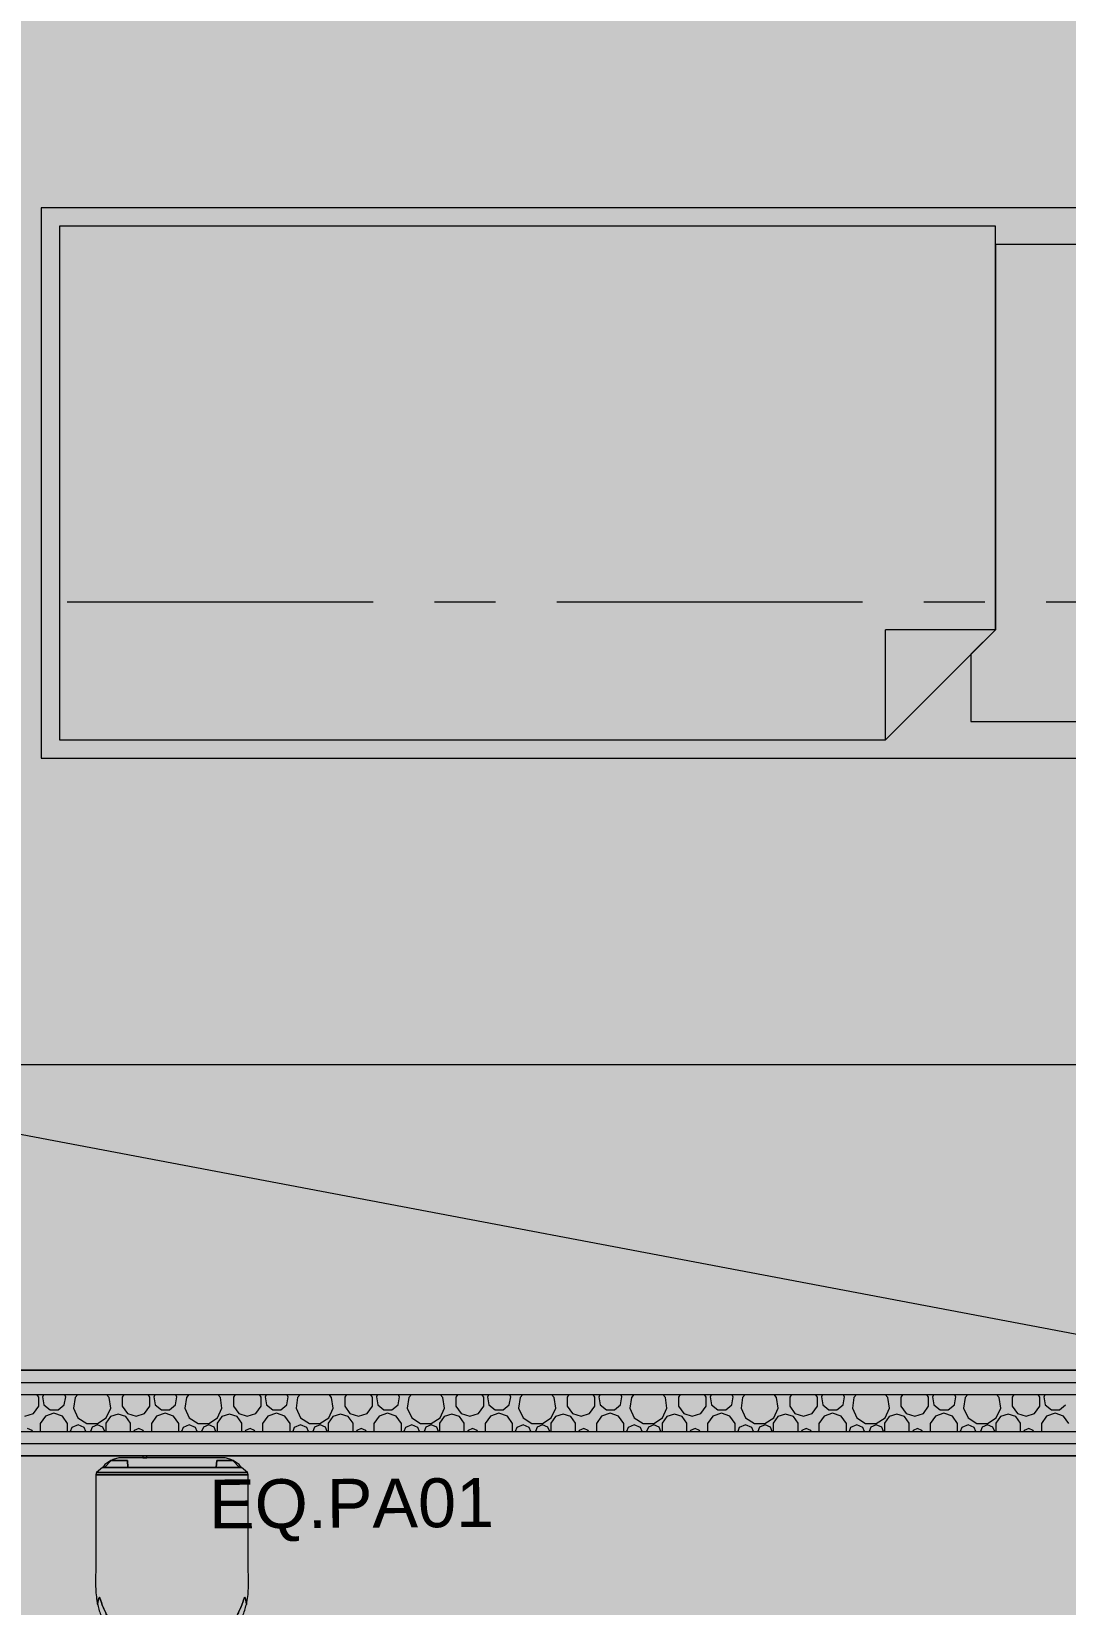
# Model space of a CAD drawing. Header units: metres. Extents: x -77 to 21.6, y -70.6 to -27.7.
# Drawn here: x -53.19 to -51.499, y -37.483 to -34.911 of the extents above; entities that cross this region are included whole.
import ezdxf

# ---------------------------------------------------------------- set-up
doc = ezdxf.new("R2010")
doc.units = ezdxf.units.M
doc.header["$MEASUREMENT"] = 0
doc.linetypes.add('Dot & Dashed', pattern=[0.6, 0.5, -0.05, 0, -0.05])
for name, color, linetype, lineweight in [('0_Caneta_No__99', 7, 'Continuous', 20), ('MOBILIÁRIO_Caneta_No__96', 252, 'Continuous', 0), ('NOTAS BANCADAS_Caneta_No__99', 7, 'Continuous', 20), ('PAREDE CONSTRUIR_Caneta_No__241', 7, 'Continuous', 13), ('PAREDE CONSTRUIR_Caneta_No__96', 252, 'Continuous', 0)]:
    doc.layers.add(name, color=color, linetype=linetype, lineweight=lineweight)
for name, color, linetype, lineweight, true_color in [('EQUIPAMENTOS.ARQ_Caneta_No__13', 7, 'Continuous', 0, 0xaaaaaa), ('LAJES.EST_Caneta_No__18', 7, 'Continuous', 0, 0xdfdfdf), ('LAJES.EST_Caneta_No__254', 7, 'Continuous', 0, 0xd1c9ad), ('ZONA_Caneta_No__56', 7, 'Continuous', 0, 0xffe495)]:
    doc.layers.add(name, color=color, linetype=linetype, lineweight=lineweight, true_color=true_color)
for name, color, linetype in [('MOBILIÁRIO', 7, 'Continuous'), ('NOTAS BANCADAS', 7, 'Continuous'), ('PAREDE CONSTRUIR', 7, 'Continuous')]:
    doc.layers.add(name, color=color, linetype=linetype)
doc.styles.add('GENERATED_STYLE_1', font='arial.ttf')

# ---------------------------------------------------------------- blocks, each defined once
blk = doc.blocks.new('*X109')
at = {"layer": 'PAREDE CONSTRUIR_Caneta_No__96', "color": 252, "linetype": 'Continuous', "lineweight": 0}
for p, q in [((-53.1867, -37.1709), (-53.178, -37.159)), ((-53.178, -37.1442), (-53.1809, -37.1402)), ((-53.178, -37.159), (-53.178, -37.1442)), ((-53.1694, -37.1402), (-53.1716, -37.1439)), ((-53.1716, -37.1439), (-53.1693, -37.1568)), ((-53.1693, -37.1568), (-53.1592, -37.1652)), ((-53.1461, -37.1652), (-53.1361, -37.1568)), ((-53.1361, -37.1568), (-53.1338, -37.1439)), ((-53.1338, -37.1439), (-53.1359, -37.1402)), ((-53.1185, -37.1451), (-53.1209, -37.1622)), ((-53.1209, -37.1622), (-53.1138, -37.1779)), ((-53.1142, -37.1402), (-53.1185, -37.1451)), ((-53.0675, -37.1779), (-53.0603, -37.1622)), ((-53.0628, -37.1451), (-53.067, -37.1402)), ((-53.0603, -37.1622), (-53.0628, -37.1451)), ((-53.0386, -37.1402), (-53.0415, -37.1442)), ((-53.0415, -37.1442), (-53.0415, -37.159)), ((-53.0415, -37.159), (-53.0329, -37.1709)), ((-53.0048, -37.1709), (-52.9962, -37.159)), ((-52.9962, -37.1442), (-52.9991, -37.1402)), ((-52.9962, -37.159), (-52.9962, -37.1442)), ((-52.9876, -37.1402), (-52.9897, -37.1439)), ((-52.9897, -37.1439), (-52.9874, -37.1568)), ((-52.9874, -37.1568), (-52.9774, -37.1652)), ((-52.9643, -37.1652), (-52.9542, -37.1568)), ((-52.9542, -37.1568), (-52.9519, -37.1439)), ((-52.9519, -37.1439), (-52.9541, -37.1402)), ((-52.9366, -37.1451), (-52.9391, -37.1622)), ((-52.9391, -37.1622), (-52.9319, -37.1779)), ((-52.9323, -37.1402), (-52.9366, -37.1451)), ((-52.8856, -37.1779), (-52.8785, -37.1622)), ((-52.8809, -37.1451), (-52.8852, -37.1402)), ((-52.8785, -37.1622), (-52.8809, -37.1451)), ((-52.8567, -37.1402), (-52.8597, -37.1442)), ((-52.8597, -37.1442), (-52.8597, -37.159)), ((-52.8597, -37.159), (-52.851, -37.1709)), ((-52.823, -37.1709), (-52.8143, -37.159)), ((-52.8143, -37.1442), (-52.8172, -37.1402)), ((-52.8143, -37.159), (-52.8143, -37.1442)), ((-52.8057, -37.1402), (-52.8079, -37.1439)), ((-52.8079, -37.1439), (-52.8056, -37.1568)), ((-52.8056, -37.1568), (-52.7955, -37.1652)), ((-52.7824, -37.1652), (-52.7724, -37.1568)), ((-52.7724, -37.1568), (-52.7701, -37.1439)), ((-52.7701, -37.1439), (-52.7722, -37.1402)), ((-52.7548, -37.1451), (-52.7572, -37.1622)), ((-52.7572, -37.1622), (-52.75, -37.1779)), ((-52.7505, -37.1402), (-52.7548, -37.1451)), ((-52.7038, -37.1779), (-52.6966, -37.1622)), ((-52.6991, -37.1451), (-52.7033, -37.1402)), ((-52.6966, -37.1622), (-52.6991, -37.1451)), ((-52.6749, -37.1402), (-52.6778, -37.1442)), ((-52.6778, -37.1442), (-52.6778, -37.159)), ((-52.6778, -37.159), (-52.6692, -37.1709)), ((-52.6411, -37.1709), (-52.6324, -37.159)), ((-52.6324, -37.1442), (-52.6354, -37.1402)), ((-52.6324, -37.159), (-52.6324, -37.1442)), ((-52.6239, -37.1402), (-52.626, -37.1439)), ((-52.626, -37.1439), (-52.6237, -37.1568)), ((-52.6237, -37.1568), (-52.6137, -37.1652)), ((-52.6006, -37.1652), (-52.5905, -37.1568)), ((-52.5905, -37.1568), (-52.5882, -37.1439)), ((-52.5882, -37.1439), (-52.5903, -37.1402)), ((-52.5729, -37.1451), (-52.5754, -37.1622)), ((-52.5754, -37.1622), (-52.5682, -37.1779)), ((-52.5686, -37.1402), (-52.5729, -37.1451)), ((-52.5219, -37.1779), (-52.5148, -37.1622)), ((-52.5172, -37.1451), (-52.5215, -37.1402)), ((-52.5148, -37.1622), (-52.5172, -37.1451)), ((-52.493, -37.1402), (-52.496, -37.1442)), ((-52.496, -37.1442), (-52.496, -37.159)), ((-52.496, -37.159), (-52.4873, -37.1709)), ((-52.4593, -37.1709), (-52.4506, -37.159)), ((-52.4506, -37.1442), (-52.4535, -37.1402)), ((-52.4506, -37.159), (-52.4506, -37.1442)), ((-52.442, -37.1402), (-52.4441, -37.1439)), ((-52.4441, -37.1439), (-52.4419, -37.1568)), ((-52.4419, -37.1568), (-52.4318, -37.1652)), ((-52.4187, -37.1652), (-52.4087, -37.1568)), ((-52.4087, -37.1568), (-52.4064, -37.1439)), ((-52.4064, -37.1439), (-52.4085, -37.1402)), ((-52.391, -37.1451), (-52.3935, -37.1622)), ((-52.3935, -37.1622), (-52.3863, -37.1779)), ((-52.3868, -37.1402), (-52.391, -37.1451)), ((-52.3401, -37.1779), (-52.3329, -37.1622)), ((-52.3354, -37.1451), (-52.3396, -37.1402)), ((-52.3329, -37.1622), (-52.3354, -37.1451)), ((-52.3112, -37.1402), (-52.3141, -37.1442)), ((-52.3141, -37.1442), (-52.3141, -37.159)), ((-52.3141, -37.159), (-52.3054, -37.1709)), ((-52.2774, -37.1709), (-52.2687, -37.159)), ((-52.2687, -37.1442), (-52.2717, -37.1402)), ((-52.2687, -37.159), (-52.2687, -37.1442)), ((-52.2602, -37.1402), (-52.2623, -37.1439)), ((-52.2623, -37.1439), (-52.26, -37.1568)), ((-52.26, -37.1568), (-52.25, -37.1652)), ((-52.2369, -37.1652), (-52.2268, -37.1568)), ((-52.2268, -37.1568), (-52.2245, -37.1439)), ((-52.2245, -37.1439), (-52.2266, -37.1402)), ((-52.2092, -37.1451), (-52.2117, -37.1622)), ((-52.2117, -37.1622), (-52.2045, -37.1779)), ((-52.2049, -37.1402), (-52.2092, -37.1451)), ((-52.1582, -37.1779), (-52.1511, -37.1622)), ((-52.1535, -37.1451), (-52.1578, -37.1402)), ((-52.1511, -37.1622), (-52.1535, -37.1451)), ((-52.1293, -37.1402), (-52.1323, -37.1442)), ((-52.1323, -37.1442), (-52.1323, -37.159)), ((-52.1323, -37.159), (-52.1236, -37.1709)), ((-52.0956, -37.1709), (-52.0869, -37.159)), ((-52.0869, -37.1442), (-52.0898, -37.1402)), ((-52.0869, -37.159), (-52.0869, -37.1442)), ((-52.0783, -37.1402), (-52.0804, -37.1439)), ((-52.0804, -37.1439), (-52.0782, -37.1568)), ((-52.0782, -37.1568), (-52.0681, -37.1652)), ((-52.055, -37.1652), (-52.0449, -37.1568)), ((-52.0449, -37.1568), (-52.0427, -37.1439)), ((-52.0427, -37.1439), (-52.0448, -37.1402)), ((-52.0273, -37.1451), (-52.0298, -37.1622)), ((-52.0298, -37.1622), (-52.0226, -37.1779)), ((-52.0231, -37.1402), (-52.0273, -37.1451)), ((-51.9764, -37.1779), (-51.9692, -37.1622)), ((-51.9717, -37.1451), (-51.9759, -37.1402)), ((-51.9692, -37.1622), (-51.9717, -37.1451)), ((-51.9475, -37.1402), (-51.9504, -37.1442)), ((-51.9504, -37.1442), (-51.9504, -37.159)), ((-51.9504, -37.159), (-51.9417, -37.1709)), ((-51.9137, -37.1709), (-51.905, -37.159)), ((-51.905, -37.1442), (-51.908, -37.1402)), ((-51.905, -37.159), (-51.905, -37.1442)), ((-51.8965, -37.1402), (-51.8986, -37.1439)), ((-51.8986, -37.1439), (-51.8963, -37.1568)), ((-51.8963, -37.1568), (-51.8863, -37.1652)), ((-51.8731, -37.1652), (-51.8631, -37.1568)), ((-51.8631, -37.1568), (-51.8608, -37.1439)), ((-51.8608, -37.1439), (-51.8629, -37.1402)), ((-51.8455, -37.1451), (-51.8479, -37.1622)), ((-51.8479, -37.1622), (-51.8408, -37.1779)), ((-51.8412, -37.1402), (-51.8455, -37.1451)), ((-51.7945, -37.1779), (-51.7874, -37.1622)), ((-51.7898, -37.1451), (-51.7941, -37.1402)), ((-51.7874, -37.1622), (-51.7898, -37.1451)), ((-51.7656, -37.1402), (-51.7686, -37.1442)), ((-51.7686, -37.1442), (-51.7686, -37.159)), ((-51.7686, -37.159), (-51.7599, -37.1709)), ((-51.7318, -37.1709), (-51.7232, -37.159)), ((-51.7232, -37.1442), (-51.7261, -37.1402)), ((-51.7232, -37.159), (-51.7232, -37.1442)), ((-51.7146, -37.1402), (-51.7167, -37.1439)), ((-51.7167, -37.1439), (-51.7145, -37.1568)), ((-51.7145, -37.1568), (-51.7044, -37.1652)), ((-51.6913, -37.1652), (-51.6812, -37.1568)), ((-51.6812, -37.1568), (-51.679, -37.1439)), ((-51.679, -37.1439), (-51.6811, -37.1402)), ((-51.6636, -37.1451), (-51.6661, -37.1622)), ((-51.6661, -37.1622), (-51.6589, -37.1779)), ((-51.6594, -37.1402), (-51.6636, -37.1451)), ((-51.6127, -37.1779), (-51.6055, -37.1622)), ((-51.608, -37.1451), (-51.6122, -37.1402)), ((-51.6055, -37.1622), (-51.608, -37.1451)), ((-51.5838, -37.1402), (-51.5867, -37.1442)), ((-51.5867, -37.1442), (-51.5867, -37.159)), ((-51.5867, -37.159), (-51.578, -37.1709)), ((-51.55, -37.1709), (-51.5413, -37.159)), ((-51.5413, -37.1442), (-51.5443, -37.1402)), ((-51.5413, -37.159), (-51.5413, -37.1442)), ((-51.5328, -37.1402), (-51.5349, -37.1439)), ((-51.5349, -37.1439), (-51.5326, -37.1568)), ((-51.5326, -37.1568), (-51.5226, -37.1652)), ((-51.5094, -37.1652), (-51.4994, -37.1568)), ((-53.2007, -37.1755), (-53.1867, -37.1709)), ((-53.1671, -37.1752), (-53.1757, -37.1871)), ((-53.1757, -37.1871), (-53.1757, -37.2002)), ((-53.1532, -37.1707), (-53.1671, -37.1752)), ((-53.1592, -37.1652), (-53.1461, -37.1652)), ((-53.1393, -37.1752), (-53.1532, -37.1707)), ((-53.1307, -37.1871), (-53.1393, -37.1752)), ((-53.1307, -37.2002), (-53.1307, -37.1871)), ((-53.1138, -37.1779), (-53.0992, -37.1872)), ((-53.0992, -37.1872), (-53.082, -37.1872)), ((-53.082, -37.1872), (-53.0675, -37.1779)), ((-53.0606, -37.1761), (-53.0683, -37.1867)), ((-53.0683, -37.1867), (-53.0683, -37.1999)), ((-53.0481, -37.172), (-53.0606, -37.1761)), ((-53.0356, -37.1761), (-53.0481, -37.172)), ((-53.0278, -37.1867), (-53.0356, -37.1761)), ((-53.0329, -37.1709), (-53.0188, -37.1755)), ((-53.0278, -37.1999), (-53.0278, -37.1867)), ((-53.0188, -37.1755), (-53.0048, -37.1709)), ((-52.9852, -37.1752), (-52.9938, -37.1871)), ((-52.9938, -37.1871), (-52.9938, -37.2002)), ((-52.9713, -37.1707), (-52.9852, -37.1752)), ((-52.9774, -37.1652), (-52.9643, -37.1652)), ((-52.9574, -37.1752), (-52.9713, -37.1707)), ((-52.9488, -37.1871), (-52.9574, -37.1752)), ((-52.9488, -37.2002), (-52.9488, -37.1871)), ((-52.9319, -37.1779), (-52.9174, -37.1872)), ((-52.9174, -37.1872), (-52.9001, -37.1872)), ((-52.9001, -37.1872), (-52.8856, -37.1779)), ((-52.8787, -37.1761), (-52.8865, -37.1867)), ((-52.8865, -37.1867), (-52.8865, -37.1999)), ((-52.8662, -37.172), (-52.8787, -37.1761)), ((-52.8537, -37.1761), (-52.8662, -37.172)), ((-52.846, -37.1867), (-52.8537, -37.1761)), ((-52.851, -37.1709), (-52.837, -37.1755)), ((-52.846, -37.1999), (-52.846, -37.1867)), ((-52.837, -37.1755), (-52.823, -37.1709)), ((-52.8034, -37.1752), (-52.812, -37.1871)), ((-52.812, -37.1871), (-52.812, -37.2002)), ((-52.7895, -37.1707), (-52.8034, -37.1752)), ((-52.7955, -37.1652), (-52.7824, -37.1652)), ((-52.7756, -37.1752), (-52.7895, -37.1707)), ((-52.767, -37.1871), (-52.7756, -37.1752)), ((-52.767, -37.2002), (-52.767, -37.1871)), ((-52.75, -37.1779), (-52.7355, -37.1872)), ((-52.7355, -37.1872), (-52.7183, -37.1872)), ((-52.7183, -37.1872), (-52.7038, -37.1779)), ((-52.6969, -37.1761), (-52.7046, -37.1867)), ((-52.7046, -37.1867), (-52.7046, -37.1999)), ((-52.6844, -37.172), (-52.6969, -37.1761)), ((-52.6719, -37.1761), (-52.6844, -37.172)), ((-52.6641, -37.1867), (-52.6719, -37.1761)), ((-52.6692, -37.1709), (-52.6551, -37.1755)), ((-52.6641, -37.1999), (-52.6641, -37.1867)), ((-52.6551, -37.1755), (-52.6411, -37.1709)), ((-52.6215, -37.1752), (-52.6301, -37.1871)), ((-52.6301, -37.1871), (-52.6301, -37.2002)), ((-52.6076, -37.1707), (-52.6215, -37.1752)), ((-52.6137, -37.1652), (-52.6006, -37.1652)), ((-52.5937, -37.1752), (-52.6076, -37.1707)), ((-52.5851, -37.1871), (-52.5937, -37.1752)), ((-52.5851, -37.2002), (-52.5851, -37.1871)), ((-52.5682, -37.1779), (-52.5537, -37.1872)), ((-52.5537, -37.1872), (-52.5364, -37.1872)), ((-52.5364, -37.1872), (-52.5219, -37.1779)), ((-52.515, -37.1761), (-52.5227, -37.1867)), ((-52.5227, -37.1867), (-52.5227, -37.1999)), ((-52.5025, -37.172), (-52.515, -37.1761)), ((-52.49, -37.1761), (-52.5025, -37.172)), ((-52.4823, -37.1867), (-52.49, -37.1761)), ((-52.4873, -37.1709), (-52.4733, -37.1755)), ((-52.4823, -37.1999), (-52.4823, -37.1867)), ((-52.4733, -37.1755), (-52.4593, -37.1709)), ((-52.4397, -37.1752), (-52.4483, -37.1871)), ((-52.4483, -37.1871), (-52.4483, -37.2002)), ((-52.4258, -37.1707), (-52.4397, -37.1752)), ((-52.4318, -37.1652), (-52.4187, -37.1652)), ((-52.4119, -37.1752), (-52.4258, -37.1707)), ((-52.4033, -37.1871), (-52.4119, -37.1752)), ((-52.4033, -37.2002), (-52.4033, -37.1871)), ((-52.3863, -37.1779), (-52.3718, -37.1872)), ((-52.3718, -37.1872), (-52.3546, -37.1872)), ((-52.3546, -37.1872), (-52.3401, -37.1779)), ((-52.3332, -37.1761), (-52.3409, -37.1867)), ((-52.3409, -37.1867), (-52.3409, -37.1999)), ((-52.3207, -37.172), (-52.3332, -37.1761)), ((-52.3082, -37.1761), (-52.3207, -37.172)), ((-52.3004, -37.1867), (-52.3082, -37.1761)), ((-52.3054, -37.1709), (-52.2914, -37.1755)), ((-52.3004, -37.1999), (-52.3004, -37.1867)), ((-52.2914, -37.1755), (-52.2774, -37.1709)), ((-52.2578, -37.1752), (-52.2664, -37.1871)), ((-52.2664, -37.1871), (-52.2664, -37.2002)), ((-52.2439, -37.1707), (-52.2578, -37.1752)), ((-52.25, -37.1652), (-52.2369, -37.1652)), ((-52.23, -37.1752), (-52.2439, -37.1707)), ((-52.2214, -37.1871), (-52.23, -37.1752)), ((-52.2214, -37.2002), (-52.2214, -37.1871)), ((-52.2045, -37.1779), (-52.19, -37.1872)), ((-52.19, -37.1872), (-52.1727, -37.1872)), ((-52.1727, -37.1872), (-52.1582, -37.1779)), ((-52.1513, -37.1761), (-52.159, -37.1867)), ((-52.159, -37.1867), (-52.159, -37.1999)), ((-52.1388, -37.172), (-52.1513, -37.1761)), ((-52.1263, -37.1761), (-52.1388, -37.172)), ((-52.1186, -37.1867), (-52.1263, -37.1761)), ((-52.1236, -37.1709), (-52.1096, -37.1755)), ((-52.1186, -37.1999), (-52.1186, -37.1867)), ((-52.1096, -37.1755), (-52.0956, -37.1709)), ((-52.076, -37.1752), (-52.0846, -37.1871)), ((-52.0846, -37.1871), (-52.0846, -37.2002)), ((-52.0621, -37.1707), (-52.076, -37.1752)), ((-52.0681, -37.1652), (-52.055, -37.1652)), ((-52.0482, -37.1752), (-52.0621, -37.1707)), ((-52.0396, -37.1871), (-52.0482, -37.1752)), ((-52.0396, -37.2002), (-52.0396, -37.1871)), ((-52.0226, -37.1779), (-52.0081, -37.1872)), ((-52.0081, -37.1872), (-51.9909, -37.1872)), ((-51.9909, -37.1872), (-51.9764, -37.1779)), ((-51.9695, -37.1761), (-51.9772, -37.1867)), ((-51.9772, -37.1867), (-51.9772, -37.1999)), ((-51.957, -37.172), (-51.9695, -37.1761)), ((-51.9444, -37.1761), (-51.957, -37.172)), ((-51.9367, -37.1867), (-51.9444, -37.1761)), ((-51.9417, -37.1709), (-51.9277, -37.1755)), ((-51.9367, -37.1999), (-51.9367, -37.1867)), ((-51.9277, -37.1755), (-51.9137, -37.1709)), ((-51.8941, -37.1752), (-51.9027, -37.1871)), ((-51.9027, -37.1871), (-51.9027, -37.2002)), ((-51.8802, -37.1707), (-51.8941, -37.1752)), ((-51.8863, -37.1652), (-51.8731, -37.1652)), ((-51.8663, -37.1752), (-51.8802, -37.1707)), ((-51.8577, -37.1871), (-51.8663, -37.1752)), ((-51.8577, -37.2002), (-51.8577, -37.1871)), ((-51.8408, -37.1779), (-51.8263, -37.1872)), ((-51.8263, -37.1872), (-51.809, -37.1872)), ((-51.809, -37.1872), (-51.7945, -37.1779)), ((-51.7876, -37.1761), (-51.7953, -37.1867)), ((-51.7953, -37.1867), (-51.7953, -37.1999)), ((-51.7751, -37.172), (-51.7876, -37.1761)), ((-51.7626, -37.1761), (-51.7751, -37.172)), ((-51.7549, -37.1867), (-51.7626, -37.1761)), ((-51.7599, -37.1709), (-51.7459, -37.1755)), ((-51.7549, -37.1999), (-51.7549, -37.1867)), ((-51.7459, -37.1755), (-51.7318, -37.1709)), ((-51.7123, -37.1752), (-51.7209, -37.1871)), ((-51.7209, -37.1871), (-51.7209, -37.2002)), ((-51.6984, -37.1707), (-51.7123, -37.1752)), ((-51.7044, -37.1652), (-51.6913, -37.1652)), ((-51.6845, -37.1752), (-51.6984, -37.1707)), ((-51.6759, -37.1871), (-51.6845, -37.1752)), ((-51.6759, -37.2002), (-51.6759, -37.1871)), ((-51.6589, -37.1779), (-51.6444, -37.1872)), ((-51.6444, -37.1872), (-51.6272, -37.1872)), ((-51.6272, -37.1872), (-51.6127, -37.1779)), ((-51.6057, -37.1761), (-51.6135, -37.1867)), ((-51.6135, -37.1867), (-51.6135, -37.1999)), ((-51.5932, -37.172), (-51.6057, -37.1761)), ((-51.5807, -37.1761), (-51.5932, -37.172)), ((-51.573, -37.1867), (-51.5807, -37.1761)), ((-51.578, -37.1709), (-51.564, -37.1755)), ((-51.573, -37.1999), (-51.573, -37.1867)), ((-51.564, -37.1755), (-51.55, -37.1709)), ((-51.5304, -37.1752), (-51.539, -37.1871)), ((-51.539, -37.1871), (-51.539, -37.2002)), ((-51.5165, -37.1707), (-51.5304, -37.1752)), ((-51.5226, -37.1652), (-51.5094, -37.1652)), ((-51.5026, -37.1752), (-51.5165, -37.1707)), ((-51.494, -37.1871), (-51.5026, -37.1752)), ((-53.1889, -37.1987), (-53.1962, -37.1957)), ((-53.1883, -37.2002), (-53.1889, -37.1987)), ((-53.1238, -37.1938), (-53.1264, -37.2002)), ((-53.1137, -37.1896), (-53.1238, -37.1938)), ((-53.1036, -37.1938), (-53.1137, -37.1896)), ((-53.1009, -37.2002), (-53.1036, -37.1938)), ((-53.0906, -37.1933), (-53.0935, -37.2002)), ((-53.0818, -37.1896), (-53.0906, -37.1933)), ((-53.0729, -37.1933), (-53.0818, -37.1896)), ((-53.07, -37.2002), (-53.0729, -37.1933)), ((-53.0683, -37.1999), (-53.0681, -37.2002)), ((-53.0281, -37.2002), (-53.0278, -37.1999)), ((-53.0217, -37.1987), (-53.0223, -37.2002)), ((-53.0144, -37.1957), (-53.0217, -37.1987)), ((-53.0071, -37.1987), (-53.0144, -37.1957)), ((-53.0065, -37.2002), (-53.0071, -37.1987)), ((-52.9419, -37.1938), (-52.9446, -37.2002)), ((-52.9318, -37.1896), (-52.9419, -37.1938)), ((-52.9217, -37.1938), (-52.9318, -37.1896)), ((-52.9191, -37.2002), (-52.9217, -37.1938)), ((-52.9088, -37.1933), (-52.9116, -37.2002)), ((-52.8999, -37.1896), (-52.9088, -37.1933)), ((-52.891, -37.1933), (-52.8999, -37.1896)), ((-52.8882, -37.2002), (-52.891, -37.1933)), ((-52.8865, -37.1999), (-52.8862, -37.2002)), ((-52.8462, -37.2002), (-52.846, -37.1999)), ((-52.8398, -37.1987), (-52.8405, -37.2002)), ((-52.8325, -37.1957), (-52.8398, -37.1987)), ((-52.8252, -37.1987), (-52.8325, -37.1957)), ((-52.8246, -37.2002), (-52.8252, -37.1987)), ((-52.7601, -37.1938), (-52.7627, -37.2002)), ((-52.75, -37.1896), (-52.7601, -37.1938)), ((-52.7399, -37.1938), (-52.75, -37.1896)), ((-52.7372, -37.2002), (-52.7399, -37.1938)), ((-52.7269, -37.1933), (-52.7298, -37.2002)), ((-52.7181, -37.1896), (-52.7269, -37.1933)), ((-52.7092, -37.1933), (-52.7181, -37.1896)), ((-52.7063, -37.2002), (-52.7092, -37.1933)), ((-52.7046, -37.1999), (-52.7044, -37.2002)), ((-52.6644, -37.2002), (-52.6641, -37.1999)), ((-52.658, -37.1987), (-52.6586, -37.2002)), ((-52.6507, -37.1957), (-52.658, -37.1987)), ((-52.6434, -37.1987), (-52.6507, -37.1957)), ((-52.6427, -37.2002), (-52.6434, -37.1987)), ((-52.5782, -37.1938), (-52.5809, -37.2002)), ((-52.5681, -37.1896), (-52.5782, -37.1938)), ((-52.558, -37.1938), (-52.5681, -37.1896)), ((-52.5554, -37.2002), (-52.558, -37.1938)), ((-52.5451, -37.1933), (-52.5479, -37.2002)), ((-52.5362, -37.1896), (-52.5451, -37.1933)), ((-52.5273, -37.1933), (-52.5362, -37.1896)), ((-52.5245, -37.2002), (-52.5273, -37.1933)), ((-52.5227, -37.1999), (-52.5225, -37.2002)), ((-52.4825, -37.2002), (-52.4823, -37.1999)), ((-52.4761, -37.1987), (-52.4768, -37.2002)), ((-52.4688, -37.1957), (-52.4761, -37.1987)), ((-52.4615, -37.1987), (-52.4688, -37.1957)), ((-52.4609, -37.2002), (-52.4615, -37.1987)), ((-52.3964, -37.1938), (-52.399, -37.2002)), ((-52.3863, -37.1896), (-52.3964, -37.1938)), ((-52.3762, -37.1938), (-52.3863, -37.1896)), ((-52.3735, -37.2002), (-52.3762, -37.1938)), ((-52.3632, -37.1933), (-52.3661, -37.2002)), ((-52.3543, -37.1896), (-52.3632, -37.1933)), ((-52.3455, -37.1933), (-52.3543, -37.1896)), ((-52.3426, -37.2002), (-52.3455, -37.1933)), ((-52.3409, -37.1999), (-52.3407, -37.2002)), ((-52.3007, -37.2002), (-52.3004, -37.1999)), ((-52.2943, -37.1987), (-52.2949, -37.2002)), ((-52.287, -37.1957), (-52.2943, -37.1987)), ((-52.2797, -37.1987), (-52.287, -37.1957)), ((-52.279, -37.2002), (-52.2797, -37.1987)), ((-52.2145, -37.1938), (-52.2172, -37.2002)), ((-52.2044, -37.1896), (-52.2145, -37.1938)), ((-52.1943, -37.1938), (-52.2044, -37.1896)), ((-52.1917, -37.2002), (-52.1943, -37.1938)), ((-52.1814, -37.1933), (-52.1842, -37.2002)), ((-52.1725, -37.1896), (-52.1814, -37.1933)), ((-52.1636, -37.1933), (-52.1725, -37.1896)), ((-52.1608, -37.2002), (-52.1636, -37.1933)), ((-52.159, -37.1999), (-52.1588, -37.2002)), ((-52.1188, -37.2002), (-52.1186, -37.1999)), ((-52.1124, -37.1987), (-52.1131, -37.2002)), ((-52.1051, -37.1957), (-52.1124, -37.1987)), ((-52.0978, -37.1987), (-52.1051, -37.1957)), ((-52.0972, -37.2002), (-52.0978, -37.1987)), ((-52.0327, -37.1938), (-52.0353, -37.2002)), ((-52.0226, -37.1896), (-52.0327, -37.1938)), ((-52.0124, -37.1938), (-52.0226, -37.1896)), ((-52.0098, -37.2002), (-52.0124, -37.1938)), ((-51.9995, -37.1933), (-52.0024, -37.2002)), ((-51.9906, -37.1896), (-51.9995, -37.1933)), ((-51.9818, -37.1933), (-51.9906, -37.1896)), ((-51.9789, -37.2002), (-51.9818, -37.1933)), ((-51.9772, -37.1999), (-51.9769, -37.2002)), ((-51.937, -37.2002), (-51.9367, -37.1999)), ((-51.9306, -37.1987), (-51.9312, -37.2002)), ((-51.9233, -37.1957), (-51.9306, -37.1987)), ((-51.916, -37.1987), (-51.9233, -37.1957)), ((-51.9153, -37.2002), (-51.916, -37.1987)), ((-51.8508, -37.1938), (-51.8534, -37.2002)), ((-51.8407, -37.1896), (-51.8508, -37.1938)), ((-51.8306, -37.1938), (-51.8407, -37.1896)), ((-51.8279, -37.2002), (-51.8306, -37.1938)), ((-51.8176, -37.1933), (-51.8205, -37.2002)), ((-51.8088, -37.1896), (-51.8176, -37.1933)), ((-51.7999, -37.1933), (-51.8088, -37.1896)), ((-51.7971, -37.2002), (-51.7999, -37.1933)), ((-51.7953, -37.1999), (-51.7951, -37.2002)), ((-51.7551, -37.2002), (-51.7549, -37.1999)), ((-51.7487, -37.1987), (-51.7493, -37.2002)), ((-51.7414, -37.1957), (-51.7487, -37.1987)), ((-51.7341, -37.1987), (-51.7414, -37.1957)), ((-51.7335, -37.2002), (-51.7341, -37.1987)), ((-51.669, -37.1938), (-51.6716, -37.2002)), ((-51.6588, -37.1896), (-51.669, -37.1938)), ((-51.6487, -37.1938), (-51.6588, -37.1896)), ((-51.6461, -37.2002), (-51.6487, -37.1938)), ((-51.6358, -37.1933), (-51.6387, -37.2002)), ((-51.6269, -37.1896), (-51.6358, -37.1933)), ((-51.6181, -37.1933), (-51.6269, -37.1896)), ((-51.6152, -37.2002), (-51.6181, -37.1933)), ((-51.6135, -37.1999), (-51.6132, -37.2002)), ((-51.5732, -37.2002), (-51.573, -37.1999)), ((-51.5669, -37.1987), (-51.5675, -37.2002)), ((-51.5596, -37.1957), (-51.5669, -37.1987)), ((-51.5522, -37.1987), (-51.5596, -37.1957)), ((-51.5516, -37.2002), (-51.5522, -37.1987))]:
    blk.add_line(p, q, dxfattribs=at)
blk = doc.blocks.new('Cupboard 26[43]_6', base_point=(-53.814, -36.6002))
at = {"layer": 'MOBILIÁRIO_Caneta_No__96', "color": 252, "linetype": 'Continuous', "lineweight": 13}
blk.add_line((-51.174, -37.1002), (-53.814, -36.6002), dxfattribs=at)
at = {"layer": 'MOBILIÁRIO_Caneta_No__96', "color": 252, "linetype": 'Continuous', "lineweight": 13, "flags": 128}
blk.add_lwpolyline([(-53.814, -36.6002), (-51.174, -36.6002), (-51.174, -37.1002), (-53.814, -37.1002)], close=True, dxfattribs=at)
blk = doc.blocks.new('Filtro de agua eletrolux_2')
at = {"layer": 'EQUIPAMENTOS.ARQ_Caneta_No__13', "color": 253, "linetype": 'Continuous', "lineweight": 0, "true_color": 0xaaaaaa, "flags": 128}
for points in [[(-0.048, 0), (-0.048, -0.0035), (-0.041, -0.0035), (-0.041, 0)], [(-0.1135, -0.0189), (-0.1232, -0.0274), (0.1232, -0.0274), (0.1135, -0.0189)], [(-0.0724, -0.0189), (-0.073, -0.0079), (-0.0996, -0.0079), (-0.1105, -0.0189)], [(0.0724, -0.0189), (0.1105, -0.0189), (0.0996, -0.0079), (0.073, -0.0079)], [(-0.1232, -0.0274), (-0.1247, -0.0313), (0.1247, -0.0313), (0.1232, -0.0273)]]:
    blk.add_lwpolyline(points, close=True, dxfattribs=at)
for points in [[(0.0724, -0.0189), (0.073, -0.0079), (0.0996, -0.0079), (0.1105, -0.0189), (0.1132, -0.0189, 0.115589), (0.1081, -0.0131, 0.022093), (0.1015, -0.0088, 0.050067), (0.0944, -0.0055, 0.039954), (0.0869, -0.0035), (-0.0869, -0.0035, 0.039954), (-0.0944, -0.0055, 0.050067), (-0.1015, -0.0088, 0.022093), (-0.1081, -0.0131, 0.115589), (-0.1132, -0.0189), (-0.1105, -0.0189), (-0.0996, -0.0079), (-0.073, -0.0079), (-0.0724, -0.0189)], [(-0.0793, -0.2894, 0.01947), (-0.0736, -0.2903, 0.019484), (-0.0679, -0.2908, 0.006621), (0.0001, -0.2916, 0.003297), (0.0681, -0.2911, 0.002041), (0.0684, -0.291, 0.002126), (0.0687, -0.2908, 0.019335), (0.074, -0.2903, 0.019341), (0.0793, -0.2894, 0.092792), (0.0877, -0.2861, 0.07538), (0.0946, -0.2801, 0.048862), (0.0998, -0.2726, 0.005558), (0.1042, -0.2646, 0.003802), (0.1084, -0.2565, 0.016853), (0.1123, -0.2482, 0.016885), (0.1156, -0.2397, 0.007096), (0.1185, -0.2311, -0.089817), (0.1209, -0.2368, -0.062725), (0.1215, -0.243, 0.031512), (0.1239, -0.23, 0.019818), (0.1248, -0.2168, 0.009318), (0.125, -0.2036, 0.012602), (0.1247, -0.1904), (0.1247, -0.0313), (-0.1247, -0.0313), (-0.1247, -0.1906, 0.013912), (-0.1251, -0.2039, 0.011291), (-0.1248, -0.2172, 0.016751), (-0.1237, -0.2305, 0.028), (-0.1215, -0.2437, -0.078355), (-0.121, -0.2372, -0.080125), (-0.1185, -0.2313, 0.023278), (-0.1122, -0.2483, 0.02357), (-0.1043, -0.2647, 0.008726), (-0.0998, -0.2727, 0.041205), (-0.0945, -0.2802, 0.079334), (-0.0877, -0.2861, 0.092079), (-0.0793, -0.2894)], [(-0.0793, -0.2894, -0.092079), (-0.0877, -0.2861, -0.079334), (-0.0945, -0.2802, -0.041205), (-0.0998, -0.2727, -0.008726), (-0.1043, -0.2647, -0.02357), (-0.1122, -0.2483, -0.023278), (-0.1185, -0.2313, 0.080125), (-0.121, -0.2372, 0.078355), (-0.1215, -0.2437, 0.04942), (-0.1153, -0.2624, 0.015798), (-0.1066, -0.2803, 0.014478), (-0.1017, -0.2889, 0.075356), (-0.0954, -0.2965, 0.063842), (-0.0873, -0.3021, 0.038124), (-0.0781, -0.306, 0.024573), (-0.0685, -0.3086, 0.006855), (-0.0588, -0.3107, 0.007954), (-0.049, -0.3125, 0.008068), (-0.0392, -0.3139, 0.016272), (-0.0195, -0.3159, 0.01656), (0.0003, -0.3165, 0.015993), (0.0201, -0.3159, 0.014635), (0.0399, -0.314, 0.018719), (0.0594, -0.3109, 0.034167), (0.0786, -0.3057, 0.028453), (0.0878, -0.3019, 0.084173), (0.0958, -0.2962, 0.052572), (0.1021, -0.2885, 0.020182), (0.1072, -0.2799, 0.030152), (0.1155, -0.2619, 0.033945), (0.1215, -0.243, 0.062725), (0.1209, -0.2368, 0.089817), (0.1185, -0.2311, -0.007096), (0.1156, -0.2397, -0.016885), (0.1123, -0.2482, -0.016853), (0.1084, -0.2565, -0.003802), (0.1042, -0.2646, -0.005558), (0.0998, -0.2726, -0.048862), (0.0946, -0.2801, -0.07538), (0.0877, -0.2861, -0.092792), (0.0793, -0.2894, -0.033884), (0.0765, -0.294, -0.045371), (0.073, -0.2981, -0.077145), (0.0687, -0.3012, -0.040233), (0.0637, -0.3033, -0.033791), (0.0533, -0.3058, -0.004052), (0.0427, -0.3076, -0.022883), (0.0214, -0.3099, -0.016092), (0, -0.3106, -0.016739), (-0.0214, -0.3099, -0.022154), (-0.0427, -0.3075, -0.005982), (-0.0533, -0.3057, -0.029749), (-0.0637, -0.3032, -0.042805), (-0.0687, -0.3012, -0.07791), (-0.073, -0.2981, -0.042066), (-0.0765, -0.294, -0.038939), (-0.0793, -0.2894)], [(0.0793, -0.2894, -0.019341), (0.074, -0.2903, -0.019335), (0.0687, -0.2908, -0.024563), (0.0649, -0.293, -0.044143), (0.0609, -0.2947, -0.031848), (0.0567, -0.2957, -0.005357), (0.0523, -0.2965, -0.001877), (0.0437, -0.2978, -0.00785), (0.0351, -0.299, -0.015062), (0.0178, -0.3006, -0.015413), (0.0003, -0.3011, -0.01191), (-0.0084, -0.3009, -0.001177), (-0.0171, -0.3005, -0.006843), (-0.0258, -0.2999, -0.008684), (-0.0344, -0.299, -0.007866), (-0.0431, -0.2979, -0.005183), (-0.0517, -0.2965, -0.021393), (-0.0603, -0.2947, -0.108988), (-0.0679, -0.2908, -0.019484), (-0.0736, -0.2903, -0.01947), (-0.0793, -0.2894, 0.038939), (-0.0765, -0.294, 0.042066), (-0.073, -0.2981, 0.07791), (-0.0687, -0.3012, 0.042805), (-0.0637, -0.3032, 0.029749), (-0.0533, -0.3057, 0.005982), (-0.0427, -0.3075, 0.022154), (-0.0214, -0.3099, 0.016739), (0, -0.3106, 0.016092), (0.0214, -0.3099, 0.022883), (0.0427, -0.3076, 0.004052), (0.0533, -0.3058, 0.033791), (0.0637, -0.3033, 0.040233), (0.0687, -0.3012, 0.077145), (0.073, -0.2981, 0.045371), (0.0765, -0.294, 0.033884), (0.0793, -0.2894)], [(0.0681, -0.2911, -0.003297), (0.0001, -0.2916, -0.006621), (-0.0679, -0.2908, 0.108633), (-0.0603, -0.2947, 0.021646), (-0.0518, -0.2965, 0.005219), (-0.0432, -0.2979, 0.007771), (-0.0346, -0.299, 0.008628), (-0.026, -0.2999, 0.006919), (-0.0173, -0.3005, 0.001213), (-0.0087, -0.3009, 0.011455), (0, -0.3011, 0.0158), (0.0173, -0.3006, 0.014701), (0.0346, -0.2991, 0.008068), (0.0432, -0.2979, 0.002153), (0.0518, -0.2966, 0.003277), (0.0561, -0.2958, 0.028711), (0.0603, -0.2948, 0.044037), (0.0643, -0.2933, 0.025756), (0.0681, -0.2911)]]:
    blk.add_lwpolyline(points, format="xyb", close=True, dxfattribs=at)
blk = doc.blocks.new('Bed 01 26[99]_6', base_point=(-53.174, -35.1997))
at = {"layer": 'MOBILIÁRIO_Caneta_No__96', "color": 252, "linetype": 'Continuous', "lineweight": 20}
for p, q in [((-53.174, -35.1997), (-53.174, -36.0997)), ((-51.174, -35.1997), (-53.174, -35.1997)), ((-51.794, -36.0697), (-51.794, -35.8897)), ((-51.614, -35.8897), (-51.794, -35.8897)), ((-53.174, -36.0997), (-51.174, -36.0997))]:
    blk.add_line(p, q, dxfattribs=at)
at = {"layer": 'MOBILIÁRIO_Caneta_No__96', "color": 252, "linetype": 'Continuous', "lineweight": 20, "flags": 128}
for points in [[(-53.144, -35.2297), (-53.144, -36.0697), (-51.794, -36.0697), (-51.614, -35.8897), (-51.614, -35.2297)], [(-51.614, -35.8897), (-51.654, -35.9297), (-51.654, -36.0397), (-51.234, -36.0397), (-51.234, -35.2597), (-51.614, -35.2597)]]:
    blk.add_lwpolyline(points, close=True, dxfattribs=at)
blk = doc.blocks.new('Label_91_6', base_point=(-52.7839, -37.2541))
at = {"layer": 'NOTAS BANCADAS_Caneta_No__99', "color": 7, "lineweight": 20, "insert": (-52.5541, -37.2771), "char_height": 0.08, "attachment_point": 2, "rotation": 0.323, "style": 'GENERATED_STYLE_1'}
blk.add_mtext('\\A1;{\\pqc;\\pt0,99;\\fArial|b0|i0|c0|p0;\\W1.000000;EQ.PA01\\fArial|b0|i0|c0|p0;\\W1.000000;\\A1{\\H.66x;\\S^  ;}\\fArial|b0|i0|c0|p0;\\W1.000000;\\fArial|b0|i0|c0|p0;\\W1.000000;\\A1{\\H.66x;\\S^  ;}\\fArial|b0|i0|c0|p0;\\W1.000000;\\fArial|b0|i0|c0|p0;\\W1.000000;\\fArial|b0|i0|c0|p0;\\W1.000000;\\fArial|b0|i0|c0|p0;\\W1.000000;\\fArial|b0|i0|c0|p0;\\W1.000000;\\fArial|b0|i0|c0|p0;\\W1.000000;\\fArial|b0|i0|c0|p0;\\W1.000000;\\A1{\\H.66x;\\S^  ;}\\fArial|b0|i0|c0|p0;\\W1.000000;\\fArial|b0|i0|c0|p0;\\W1.000000;\\A1{\\H.66x;\\S^  ;}\\fArial|b0|i0|c0|p0;\\W1.000000;\\fArial|b0|i0|c0|p0;\\W1.000000;\\fArial|b0|i0|c0|p0;\\W1.000000;\\fArial|b0|i0|c0|p0;\\W1.000000;\\fArial|b0|i0|c0|p0;\\W1.000000;\\fArial|b0|i0|c0|p0;\\W1.000000;\\fArial|b0|i0|c0|p0;\\W1.000000;\\A1{\\H.66x;\\S^  ;}\\fArial|b0|i0|c0|p0;\\W1.000000;\\fArial|b0|i0|c0|p0;\\W1.000000;\\A1{\\H.66x;\\S^  ;}\\fArial|b0|i0|c0|p0;\\W1.000000;\\fArial|b0|i0|c0|p0;\\W1.000000;\\fArial|b0|i0|c0|p0;\\W1.000000;\\fArial|b0|i0|c0|p0;\\W1.000000;\\fArial|b0|i0|c0|p0;\\W1.000000;\\fArial|b0|i0|c0|p0;\\W1.000000;\\fArial|b0|i0|c0|p0;\\W1.000000;\\A1{\\H.66x;\\S^  ;}\\fArial|b0|i0|c0|p0;\\W1.000000;\\fArial|b0|i0|c0|p0;\\W1.000000;\\A1{\\H.66x;\\S^  ;}\\fArial|b0|i0|c0|p0;\\W1.000000;\\fArial|b0|i0|c0|p0;\\W1.000000;\\fArial|b0|i0|c0|p0;\\W1.000000;\\fArial|b0|i0|c0|p0;\\W1.000000;\\fArial|b0|i0|c0|p0;\\W1.000000;\\fArial|b0|i0|c0|p0;\\W1.000000;\\fArial|b0|i0|c0|p0;\\W1.000000;\\A1{\\H.66x;\\S^  ;}\\fArial|b0|i0|c0|p0;\\W1.000000;\\fArial|b0|i0|c0|p0;\\W1.000000;\\A1{\\H.66x;\\S^  ;}\\fArial|b0|i0|c0|p0;\\W1.000000;\\fArial|b0|i0|c0|p0;\\W1.000000;\\fArial|b0|i0|c0|p0;\\W1.000000;\\fArial|b0|i0|c0|p0;\\W1.000000;\\fArial|b0|i0|c0|p0;\\W1.000000;\\fArial|b0|i0|c0|p0;\\W1.000000;\\fArial|b0|i0|c0|p0;\\W1.000000;\\A1{\\H.66x;\\S^  ;}\\fArial|b0|i0|c0|p0;\\W1.000000;}', dxfattribs=at)

msp = doc.modelspace()

# ---------------------------------------------------------------- hatches: boundary and pattern name
at = {"layer": 'LAJES.EST_Caneta_No__18', "linetype": 'Continuous', "lineweight": 0, "true_color": 0xdfdfdf}
h = msp.add_hatch(dxfattribs=at)
h.set_pattern_fill('Piso_Externo__0006', color=254, style=0, pattern_type=2)
h.set_pattern_definition([(45, (0, 0.6), (-0.1909188, 0.1909188), [0, -0.18, 0, -0.27]), (110, (0.6, 0.6), (0.253717, 0.09234544), [0, -0.132, 0, -0.228])])
h.paths.add_polyline_path([(-76.514, -65.1016), (-73.814, -65.1016, -0.414214), (-75.814, -67.1016), (-66.814, -67.1016, -0.414214), (-68.814, -65.1016), (-68.814, -62.301), (-68.814, -45.4002, -0.414214), (-66.514, -43.1002), (-65.914, -43.1002), (-65.914, -42.3002), (-66.514, -42.3002), (-66.514, -38.2041), (-65.114, -38.2041), (-65.114, -36.7038), (-66.514, -36.7038), (-66.514, -32.5997), (-65.114, -32.5997), (-56.714, -32.5997), (-53.814, -32.5997), (-44.014, -32.5997), (-44.014, -42.3002), (-53.814, -42.3002), (-53.814, -47.1002), (-44.014, -47.1002), (-44.014, -50.8516), (-45.6136, -50.8516), (-45.6136, -52.3506), (-44.014, -52.3506), (-44.014, -60.3006), (-48.9163, -60.3006), (-48.9163, -61.1006), (-44.3609, -61.1006), (-44.3609, -67.1016), (-44.014, -67.1016), (-41.514, -67.1016), (-41.514, -28.1016), (-41.714, -28.1016), (-41.714, -60.3006), (-43.014, -60.3006), (-43.014, -30.0016), (-66.514, -30.0016), (-66.514, -28.1016), (-76.514, -28.1016)])
h.paths.add_polyline_path([(-73.814, -45.1016), (-76.314, -45.1016), (-76.314, -43.0892), (-75.7984, -43.0908, -0.414214), (-73.8139, -45.0876)], flags=0)
h.paths.add_polyline_path([(-73.814, -45.5846, -0.009328), (-73.814, -45.6604)], flags=0)
h.paths.add_polyline_path([(-52.814, -46.3002), (-52.814, -43.1002), (-44.014, -43.1002), (-44.014, -46.3002)], flags=0)
h.paths.add_polyline_path([(-67.714, -34.1), (-76.314, -34.1), (-76.314, -32.5997), (-67.714, -32.5997)], flags=0)
at = {"layer": 'LAJES.EST_Caneta_No__254', "linetype": 'Continuous', "lineweight": 0, "true_color": 0xd1c9ad}
h = msp.add_hatch(dxfattribs=at)
h.set_pattern_fill('Haie_OD_0006', color=9, style=0, pattern_type=2)
h.set_pattern_definition([(45, (0, 0.5), (-0.159099, 0.159099), [0, -0.15, 0, -0.225]), (110, (0.5, 0.5), (0.21143084, 0.07695453), [0, -0.11, 0, -0.19])])
h.paths.add_polyline_path([(-65.114, -47.1002), (-66.514, -47.1002), (-66.514, -60.3006), (-56.514, -60.3006), (-44.014, -60.3006), (-44.014, -56.6006), (-50.5957, -56.6006), (-50.5957, -54.2479), (-52.6157, -54.2479), (-52.6157, -52.5506), (-50.5957, -52.5506), (-45.6136, -52.5506), (-45.6136, -50.8516), (-44.014, -50.8516), (-44.014, -47.1002), (-53.814, -47.1002), (-53.814, -42.3002), (-44.014, -42.3002), (-44.014, -37.1002), (-51.174, -37.1002), (-51.174, -32.5997), (-53.814, -32.5997), (-56.714, -32.5997), (-58.7637, -32.5997), (-58.7637, -34.9038), (-63.464, -34.9038), (-63.464, -36.5038), (-65.114, -36.5038), (-65.114, -38.4037), (-63.464, -38.4037), (-63.464, -42.1002), (-65.114, -42.1002), (-65.114, -42.3002)])
h.paths.add_polyline_path([(-60.5596, -42.1002), (-60.5596, -38.4037), (-58.8637, -38.4037), (-58.8637, -42.1002)], flags=0)
h.paths.add_polyline_path([(-59.064, -48.7001), (-59.064, -47.3002), (-56.714, -47.3002), (-56.714, -48.7001)], flags=0)
at = {"layer": 'PAREDE CONSTRUIR', "linetype": 'Continuous', "lineweight": 0, "true_color": 0xffffff}
for points in [[(-51.174, -37.1002), (-53.814, -37.1002), (-53.814, -37.1202), (-51.174, -37.1202)], [(-51.174, -37.1202), (-53.814, -37.1202), (-53.814, -37.1402), (-51.174, -37.1402)], [(-51.174, -37.2002), (-53.814, -37.2002), (-53.814, -37.2202), (-51.174, -37.2202)], [(-51.174, -37.2202), (-53.814, -37.2202), (-53.814, -37.2402), (-51.174, -37.2402)]]:
    msp.add_hatch(color=7, dxfattribs=at).paths.add_polyline_path(points)

# ---------------------------------------------------------------- linework, layer by layer
at = {"layer": '0_Caneta_No__99', "color": 7, "linetype": 'Dot & Dashed', "lineweight": 20}
msp.add_line((-41.4312, -35.8446), (-76.7059, -35.8446), dxfattribs=at)
at = {"layer": 'PAREDE CONSTRUIR_Caneta_No__241', "color": 7, "linetype": 'Continuous', "lineweight": 13}
for p, q in [((-53.814, -37.1202), (-51.174, -37.1202)), ((-53.814, -37.1402), (-51.174, -37.1402)), ((-53.814, -37.2002), (-51.174, -37.2002)), ((-53.814, -37.2202), (-51.174, -37.2202))]:
    msp.add_line(p, q, dxfattribs=at)
at = {"layer": 'PAREDE CONSTRUIR_Caneta_No__241', "color": 7, "linetype": 'Continuous', "lineweight": 13, "flags": 128}
for points in [[(-51.174, -37.1002), (-53.814, -37.1002)], [(-53.814, -37.2402), (-51.154, -37.2402)]]:
    msp.add_lwpolyline(points, dxfattribs=at)
at = {"layer": 'ZONA_Caneta_No__56', "color": 41, "linetype": 'Continuous', "lineweight": 0, "true_color": 0xffe495, "flags": 128}
for points in [[(-56.574, -36.5038), (-54.374, -36.5038), (-53.814, -36.5038), (-53.814, -37.1002), (-51.174, -37.1002), (-51.174, -36.5038), (-51.174, -32.7997), (-54.374, -32.7997), (-54.374, -34.9997), (-56.574, -34.9997)], [(-44.214, -37.2402), (-53.814, -37.2402), (-53.814, -42.1002), (-44.214, -42.1002)]]:
    msp.add_lwpolyline(points, close=True, dxfattribs=at)

# ---------------------------------------------------------------- block references
at = {"layer": 'EQUIPAMENTOS.ARQ_Caneta_No__13', "color": 253, "linetype": 'Continuous', "lineweight": 0, "true_color": 0xaaaaaa, "rotation": 359.9966178040425}
msp.add_blockref('Filtro de agua eletrolux_2', (-52.96, -37.2402), dxfattribs=at)
at = {"layer": 'MOBILIÁRIO', "color": 252, "linetype": 'Continuous', "lineweight": 0}
for name, p in [('Bed 01 26[99]_6', (-53.174, -35.1997)), ('Cupboard 26[43]_6', (-53.814, -36.6002))]:
    msp.add_blockref(name, p, dxfattribs=at)
at = {"layer": 'NOTAS BANCADAS', "color": 251, "linetype": 'Continuous', "lineweight": 5, "true_color": 0x6b6b6b}
msp.add_blockref('Label_91_6', (-52.7839, -37.2541), dxfattribs=at)
at = {"layer": 'PAREDE CONSTRUIR', "color": 7, "lineweight": 13}
msp.add_blockref('*X109', (0, 0), dxfattribs=at)

doc.saveas('drawing.dxf')
